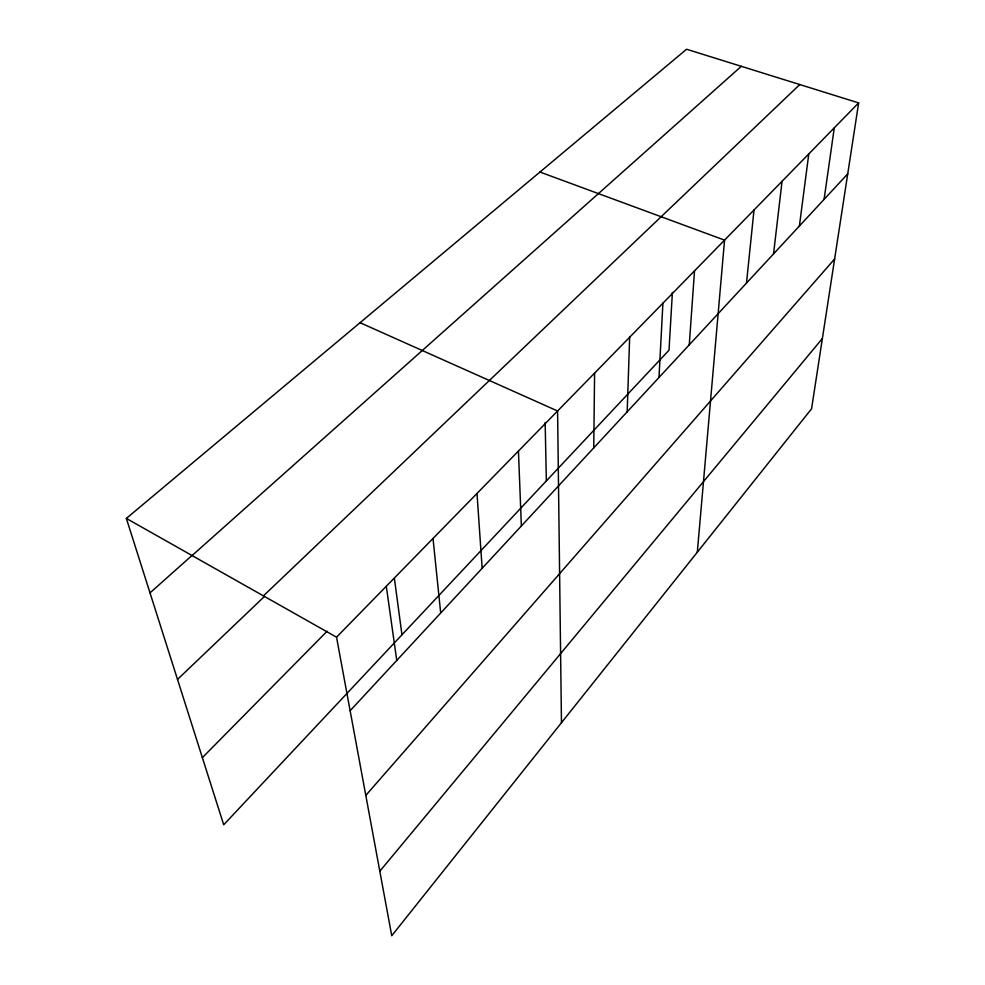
<?xml version="1.0" encoding="UTF-8"?>
<svg xmlns="http://www.w3.org/2000/svg" width="985" height="985" viewBox="0 0 985 985"><rect width="100%" height="100%" fill="white"/><g stroke="black" fill="none" stroke-linecap="round" stroke-linejoin="round"><path stroke-width="1.48" d="M593.733 447.904L594.595 373.106M627.186 411.816L629.661 337.227M658.99 377.501L662.917 303.195M672.386 292.422L669.012 350.192L223.706 824.79L126.351 518.418L686.57 49.25L858.649 102.908L811.566 408.787L391.747 935.75L336.538 637.184L126.351 518.418M689.266 344.824L694.511 270.875M697.318 552.203L724.554 240.118L539.952 172.043M746.495 283.089L754.005 209.977M773.545 253.896L782.053 181.289M799.389 226.021L808.784 153.931M824.088 199.364L834.283 127.828M379.816 871.22L822.376 338.508M365.792 795.412L834.615 258.993M350.131 710.727L847.728 173.865M336.538 637.184L858.649 102.908M202.368 757.65L327.094 631.237M263.438 595.876L799.783 84.55M177.509 679.416L264.288 596.615M150.016 592.871L192.05 555.429M192.075 555.552L741.323 66.315M360.054 322.698L557.584 410.991L561.462 722.719M386.292 586.272L396.758 660.43M394.382 578.33L401.966 634.808M433.018 538.45L440.689 613.027M476.999 493.46L482.158 568.283M518.442 451.044L521.373 525.965M545.148 422.503L546.367 480.914"/></g></svg>
